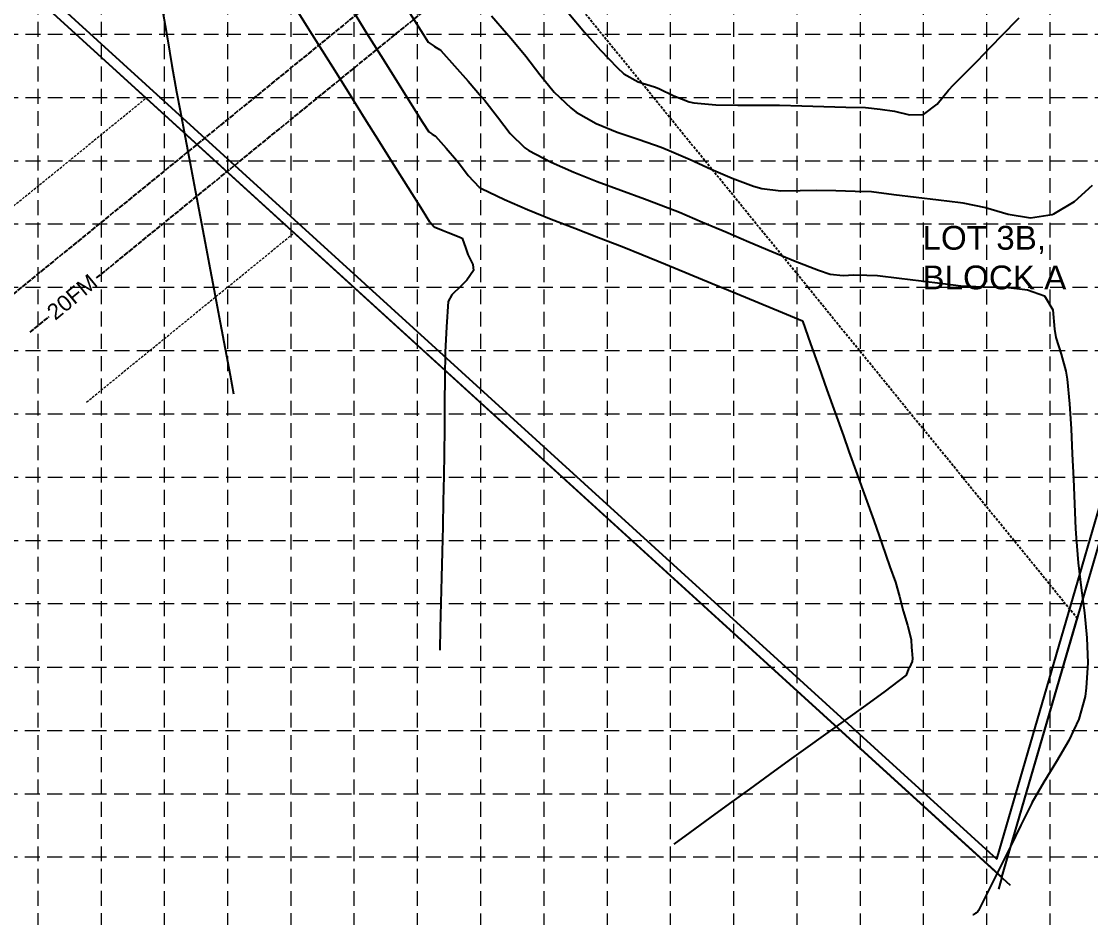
# Model space of a CAD drawing. Header units: inches. Extents: x 3987 to 4244, y 2117 to 2527.
# Drawn here: x 4049.9 to 4157.9, y 2175.2 to 2265.7 of the extents above; entities that cross this region are included whole.
import ezdxf

# ---------------------------------------------------------------- set-up
doc = ezdxf.new("R2010")
doc.units = ezdxf.units.IN
doc.header["$MEASUREMENT"] = 0
doc.linetypes.add('DASH', pattern=[0.6, 0.5, -0.1])
doc.linetypes.add('HIDDEN', pattern=[0.375, 0.25, -0.125])
for name, color, linetype in [('BOUNDARY_L', 5, 'Continuous'), ('CONTOUR', 8, 'Continuous'), ('CONTOUR-IND', 5, 'Continuous'), ('EASEMENT-EXIST', 2, 'HIDDEN'), ('EASEMENTS', 2, 'HIDDEN'), ('FENSE-NEW', 3, 'CHAINLINKS'), ('FM', 6, 'DASH'), ('FUTURE', 4, 'DASH'), ('GRID', 254, 'HIDDEN'), ('OWNERSHIP-TXT', 4, 'Continuous'), ('SS-EXIST', 6, 'DASH')]:
    doc.layers.add(name, color=color, linetype=linetype)
doc.styles.add('ROMANS', font='romans.shx')
doc.styles.get("Standard").update_dxf_attribs({"font": 'ARIAL.TTF'})
doc.linetypes.add('CHAINLINKS', pattern='A,1,-0.075,["O",ROMANS,S=0.1,R=0,X=0,Y=-0.05],-0.175', length=1.25)

msp = doc.modelspace()

# ---------------------------------------------------------------- linework, layer by layer
at = {"layer": 'BOUNDARY_L', "color": 7, "linetype": 'Continuous'}
for p, q in [((4148.95975394435, 2179.31042246153), (4216.761796944586, 2411.935941460592)), ((4006.684155944547, 2308.87514546146), (4149.821305882463, 2178.525841287387)), ((4006.684155944547, 2308.87514546146), (4148.95975394435, 2179.31042246153)), ((4148.95975394435, 2179.31042246153), (4156.582077944463, 2205.4622434611)), ((4148.95975394435, 2179.31042246153), (4148.615400425901, 2178.128961972011))]:
    msp.add_line(p, q, dxfattribs=at)
at = {"layer": 'CONTOUR', "color": 35, "linetype": 'Continuous'}
for points, elevation in [([(4077.438361944442, 2267.399728461219), (4078.880069944354, 2265.099443460865), (4080.32168094469, 2262.799097461676), (4081.763258944543, 2260.498731461404), (4083.204868944174, 2258.198385460352), (4084.646574944535, 2255.898099460689), (4086.088442944733, 2253.597914461096), (4087.530535944549, 2251.297871460257), (4088.972919944486, 2248.998010460337), (4090.415657944789, 2246.698371460711), (4091.161492944507, 2245.509912461092), (4091.19113494437, 2245.490148460543), (4091.191492944302, 2245.489912460608), (4091.221200944668, 2245.470225461809), (4091.221492944563, 2245.469912461055), (4091.403095944596, 2245.261168460412), (4091.421492944283, 2245.239912460608), (4091.597553944493, 2245.024054460278), (4091.62149294447, 2245.009912461092), (4092.557046944553, 2244.615011461129), (4093.041492944395, 2244.42491246113), (4093.980690944286, 2244.037988460673), (4094.461492944321, 2243.839912461167)], 676), ([(4083.440094944367, 2266.77552346052), (4084.839996944459, 2264.531573461419), (4086.241495944371, 2262.28863246092), (4087.645939944589, 2260.047552459923), (4089.054678944683, 2257.809187460741), (4090.46905994443, 2255.574387460997), (4091.101492944451, 2254.579912460459), (4091.391551944705, 2254.38422146072), (4091.431492944525, 2254.35991246072), (4091.728416944666, 2254.172016460499), (4091.7614929446, 2254.139912460981), (4092.841370944211, 2252.934653461029), (4093.903393944537, 2251.713220461322), (4094.086492944321, 2251.504912461204), (4095.063991944583, 2250.170409460602), (4096.173431944379, 2249.007071460647), (4096.411492944507, 2248.869912460496), (4098.721932944653, 2247.767170460945), (4101.068705944622, 2246.744034460796), (4103.441607944479, 2245.778151460973), (4105.830438944323, 2244.847167461229), (4108.224995944461, 2243.928731461106), (4110.615076944509, 2243.000489461286), (4112.616492944581, 2242.194912460683), (4114.984961944444, 2241.219316460242), (4117.353431944547, 2240.243719461424), (4119.721900944875, 2239.268123460984), (4122.090369944738, 2238.292527460543), (4124.458839944841, 2237.316931461034), (4126.827308944704, 2236.341335460594), (4128.821492944656, 2235.519912460869)], 677), ([(4089.160005944593, 2266.567274460619), (4090.523576944413, 2264.436935460245), (4091.041492944395, 2263.639912460981), (4091.537523944674, 2263.297612461311), (4091.671492944283, 2263.219912461055), (4092.18920994438, 2262.901813460564), (4092.301492944637, 2262.79991246113), (4093.693614944627, 2261.262253461456), (4095.059188944565, 2259.700532460635), (4096.421086944451, 2258.13547946052), (4096.751492944358, 2257.759912461092), (4098.033714944774, 2256.093729460662), (4099.2964079448, 2254.403623460842), (4100.782540944682, 2252.987224460629), (4101.201492944544, 2252.719912461055), (4103.442743944282, 2251.540422461977), (4105.753506944327, 2250.502594461715), (4108.112847944533, 2249.563768460465), (4110.499834944306, 2248.68128546053), (4112.893535944445, 2247.812483461624), (4115.273016944805, 2246.914703461392), (4116.406492944619, 2246.459912461279), (4118.74712194437, 2245.479922461373), (4121.080850944666, 2244.482023460841), (4123.413626944458, 2243.481648461012), (4125.751394944543, 2242.494234461387), (4128.100102944577, 2241.535214461436), (4130.465696944667, 2240.620024460418), (4131.611492944693, 2240.199912460571), (4132.929183944406, 2240.08183646114), (4134.0114929446, 2240.134912461092), (4135.344608944652, 2240.098806461369), (4136.411492944507, 2240.069912460683)], 678), ([(4097.429423944836, 2266.300033461353), (4098.943227944242, 2264.562682461044), (4099.416492944395, 2264.024912460757), (4100.878555944467, 2262.227632460234), (4102.2906199445, 2260.374714461205), (4103.767106944507, 2258.593487461148), (4105.422439944742, 2257.011279461024), (4105.991492944581, 2256.579912460459), (4107.981749944666, 2255.426084460741), (4110.123337944781, 2254.546811461499), (4112.337383944353, 2253.798995461365), (4114.54501394443, 2253.039539461074), (4115.361492944693, 2252.719912461055), (4117.485038944332, 2251.788945460742), (4119.594950944463, 2250.817774460701), (4121.720912944803, 2249.893928460827), (4123.892606944589, 2249.104941460354), (4124.731492944339, 2248.85991246072), (4126.648663944376, 2248.615452460063), (4128.609844944717, 2248.671197461946), (4130.266492944488, 2248.704912460459), (4132.211516944503, 2248.650444462014), (4134.156539944744, 2248.595976460775), (4135.801492944637, 2248.54991246113)], 679), ([(4135.801492944637, 2248.54991246113), (4138.05219794465, 2248.276359461298), (4140.302903944438, 2248.002806461466), (4142.553609944226, 2247.729253461634), (4144.80431594448, 2247.455700461803), (4145.016492944488, 2247.429912461018), (4147.300675944703, 2246.934850461831), (4149.608536944536, 2246.283119461549), (4151.875161944235, 2245.904237461326), (4154.035634944493, 2246.227723460695), (4154.231492944339, 2246.309912460906), (4156.303899944572, 2247.554493460854), (4158.109848944748, 2249.186244461735)], 679), ([(4094.461492944321, 2243.839912461167), (4094.82934794463, 2242.806110460361), (4095.041492944395, 2242.209912461279), (4095.549532944614, 2241.184861461682), (4095.62149294447, 2240.579912460459), (4094.936601944545, 2239.605593460662), (4094.336492944321, 2239.014912460981), (4093.410673944557, 2238.145484460568), (4093.051492944637, 2237.449912460571), (4092.867811944147, 2234.894347461922), (4092.759626944361, 2232.334487460604), (4092.70584194483, 2229.771532460166), (4092.685364944672, 2227.206681461123), (4092.677098944595, 2224.641136461919), (4092.659951944647, 2222.076096460273), (4092.62149294447, 2219.849912460943), (4092.558886944594, 2217.287458461759), (4092.496281944493, 2214.725005460022), (4092.433675944617, 2212.162551460838), (4092.371070944516, 2209.600098460963), (4092.308465944415, 2207.037644461779), (4092.245859944539, 2204.475191460041), (4092.191492944302, 2202.249912461316)], 676), ([(4136.411492944507, 2240.069912460683), (4138.611781944333, 2239.802220461009), (4140.812071944399, 2239.534529460644), (4143.012361944465, 2239.266838460279), (4144.836492944321, 2239.044912461241), (4147.085829944627, 2238.930286461537), (4149.363913944268, 2238.905371460182), (4151.566720944175, 2238.645536461895), (4153.2614929446, 2238.019912460869), (4154.112485944571, 2236.609692460907), (4154.273784944134, 2234.653491459837), (4154.411492944507, 2233.824912460571), (4154.95092094438, 2232.125677459923), (4155.437215944564, 2230.416530460169), (4155.561492944414, 2229.629912461204), (4155.784256944245, 2227.112701460769), (4155.952630944827, 2224.591193460909), (4156.083435944559, 2222.066716460561), (4156.193493944405, 2219.540600461004), (4156.299624944383, 2217.014174460483), (4156.418648944514, 2214.48876746097), (4156.466492944674, 2213.604912460832), (4156.683347944448, 2211.077281461147), (4156.993301944619, 2208.544542460752), (4157.312987944389, 2206.011268460242), (4157.559036944339, 2203.482036461172), (4157.648079944586, 2200.961419461345), (4157.496748944556, 2198.453992460904), (4157.37149294447, 2197.579912460459), (4156.732689944839, 2195.286303461579), (4155.717580944577, 2193.114983461847), (4154.485490944514, 2191.014175461655), (4153.195744944548, 2188.932104460945), (4152.007667944578, 2186.816993461041), (4151.961492944321, 2186.724912460943), (4150.892625944501, 2184.570348461209), (4149.827748944795, 2182.413767460784), (4148.761001944354, 2180.258132460577), (4147.686527944447, 2178.106403461707), (4146.598468944242, 2175.961544461598), (4146.551492944637, 2175.869912460496), (4146.32563394429, 2175.705934461256), (4146.301492944637, 2175.689912460794), (4146.074772944486, 2175.52667446067), (4146.051492944637, 2175.509912461092)], 678), ([(4128.821492944656, 2235.519912460869), (4129.649070944449, 2233.191410460559), (4130.476649944482, 2230.862908461181), (4131.304228944516, 2228.534406460872), (4132.131807944549, 2226.205904460562), (4132.959386944583, 2223.877402460253), (4133.516492944488, 2222.309912460906), (4134.348428944403, 2219.982927460273), (4135.185349944325, 2217.657678461684), (4136.02166294474, 2215.33221746148), (4136.851769944465, 2213.004596460661), (4137.670078944692, 2210.672866459986), (4138.211492944321, 2209.099912460943), (4138.63070594454, 2207.660902460156), (4139.006492944712, 2206.209912461279), (4139.425235944612, 2204.769419461539), (4139.801492944637, 2203.319912460683), (4139.854462944714, 2202.511235460689), (4139.861492944693, 2202.209912461279), (4139.94069294473, 2201.397987460768), (4139.921492944283, 2201.099912460943), (4139.636784944495, 2200.514116460507), (4139.546492944283, 2200.354912460832), (4139.291351944486, 2199.740252460403), (4139.171492944283, 2199.60991246072), (4137.187365944309, 2198.116794461434), (4135.184106944406, 2196.649348461119), (4133.168380944801, 2195.198633461309), (4131.146849944534, 2193.755707460506), (4129.126178944761, 2192.311627460694), (4127.501492944358, 2191.139912460981), (4125.491706944348, 2189.681224460764), (4123.481921944579, 2188.222537460787), (4121.472136944344, 2186.76384946057), (4119.4623509448, 2185.305162460593), (4117.452565944565, 2183.846475461548), (4115.831492944432, 2182.669912461241)], 677)]:
    msp.add_lwpolyline(points, dxfattribs=dict(at, elevation=elevation))
at = {"layer": 'CONTOUR-IND', "color": 35}
for points, elevation in [([(4064.237100944666, 2266.663611461458), (4064.68842894472, 2263.9792354601), (4065.147202944195, 2261.296508461287), (4065.622050944527, 2258.61734046047), (4065.971492944563, 2256.729912460832), (4066.476831944471, 2254.057496460205), (4066.98217194462, 2251.385080460509), (4067.487511944303, 2248.712664461745), (4067.992850944677, 2246.040249460427), (4068.49819094436, 2243.367833461662), (4069.003530944509, 2240.695417461036), (4069.508870944192, 2238.023001460409), (4070.014209944101, 2235.350586461885), (4070.51954994425, 2232.678170461258), (4071.024889944399, 2230.005754460631), (4071.381492944712, 2228.119912460496)], 675), ([(4105.236328944376, 2266.537018460272), (4106.804275944641, 2264.658757460354), (4108.416554944401, 2262.823824460668), (4110.109899944438, 2261.068120461007), (4110.781492944619, 2260.429912461018), (4112.235385944413, 2259.632799460603), (4113.880911944246, 2259.135789461484), (4114.316492944302, 2258.974912460943), (4115.843619944339, 2258.234461461244), (4117.401772944534, 2257.608694461224), (4117.851492944451, 2257.519912460869), (4120.068757944552, 2257.323028461126), (4122.298859944379, 2257.280816460078), (4124.533750944583, 2257.296312460726), (4126.52649294473, 2257.279912460645), (4128.75498094484, 2257.218259461274), (4130.983469944725, 2257.156606460971), (4133.211957944834, 2257.0949534616), (4135.201492944544, 2257.039912461353)], 680), ([(4135.201492944544, 2257.039912461353), (4136.677158944586, 2256.860814461535), (4138.126492944358, 2256.684912460906), (4139.631962944565, 2256.309040460786), (4141.051492944637, 2256.329912460459), (4142.422439944742, 2257.394749460792), (4143.565727944298, 2258.789934461055), (4144.071492944656, 2259.349912460943), (4145.322293944469, 2260.5913014608), (4146.569254944378, 2261.836472461981), (4147.091492944674, 2262.369912460496), (4148.902987944705, 2264.241858461922), (4150.7118179447, 2266.116377459889)], 680)]:
    msp.add_lwpolyline(points, dxfattribs=dict(at, elevation=elevation))
at = {"layer": 'EASEMENT-EXIST', "color": 253, "lineweight": 0}
for p, q in [((4043.941432981564, 2242.845380138656), (4062.5424696126, 2258.007202964326)), ((4056.527905490061, 2227.30238102754), (4077.493688229283, 2244.391723389787))]:
    msp.add_line(p, q, dxfattribs=at)
at = {"layer": 'EASEMENTS', "color": 253, "linetype": 'HIDDEN'}
msp.add_line((4156.582077944463, 2205.4622434611), (4065.861463944239, 2316.943556461533), dxfattribs=at)
at = {"layer": 'FENSE-NEW', "color": 7}
for p, q in [((4148.44814748531, 2181.128839002041), (4208.854939963946, 2388.381612364253)), ((4008.038141589889, 2308.994641542485), (4148.44814748531, 2181.128839002041))]:
    msp.add_line(p, q, dxfattribs=at)
at = {"layer": 'FM', "color": 7}
for p, q in [((4057.542830873558, 2239.832695094919), (4110.189095338153, 2282.744998856498)), ((4050.819114263447, 2234.352151080085), (4052.761423802281, 2235.935339893264))]:
    msp.add_line(p, q, dxfattribs=at)
at = {"layer": 'FUTURE', "color": 7}
msp.add_line((4107.643709841462, 2285.867711812308), (4048.261566338407, 2237.510459740696), dxfattribs=at)
at = {"layer": 'GRID', "color": 252, "linetype": 'HIDDEN', "lineweight": 0, "ltscale": 6}
for p, q in [((4051.640739563839, 2149.431832828415), (4051.642173283156, 2519.777369027449)), ((4058.047861404625, 2149.430825494877), (4058.041027599703, 2519.77586237349)), ((4064.397872848951, 2149.429827140287), (4064.410626127755, 2519.775059145361)), ((4070.789204251764, 2149.428822289336), (4070.828137302666, 2519.766592784206)), ((4077.176043826778, 2149.427818144594), (4077.176043826778, 2520.031437521521)), ((4083.565569220199, 2149.426813577586), (4083.565569220199, 2520.031437521521)), ((4089.955094613603, 2149.425809010577), (4089.955094613603, 2520.031437521521)), ((4096.344620007008, 2149.424804443568), (4096.344620007008, 2520.031437521521)), ((4102.734145400411, 2149.423799876559), (4102.734145400411, 2520.031437521521)), ((4109.123670793815, 2149.422795309551), (4109.123670793815, 2520.031437521521)), ((4115.513196187219, 2149.421790742542), (4115.513196187219, 2520.031437521521)), ((4121.902721580623, 2149.420786175533), (4121.902721580623, 2520.031437521521)), ((4128.292246974044, 2149.419781608525), (4128.292246974044, 2520.031437521521)), ((4134.681772367449, 2149.418777041516), (4134.681772367449, 2520.031437521521)), ((4141.071297760853, 2149.417772474507), (4141.071297760853, 2520.031437521521)), ((4147.460823154256, 2149.416767907499), (4147.460823154256, 2520.031437521521)), ((4153.85034854766, 2149.41576334049), (4153.85034854766, 2520.031437521521)), ((3994.112213712509, 2264.450421785258), (4236.914178661947, 2264.450421785258)), ((3994.112213712509, 2258.060896391837), (4236.914178661947, 2258.060896391837)), ((3994.112213712509, 2251.671370998451), (4236.914178661947, 2251.671370998451)), ((3994.112213712509, 2245.281845605029), (4236.914178661947, 2245.281845605029)), ((3994.112213712509, 2238.892320211643), (4236.914178661947, 2238.892320211643)), ((3994.112213712509, 2232.502794818221), (4236.914178661947, 2232.502794818221)), ((3994.112213712509, 2226.113269424817), (4236.914178661947, 2226.113269424817)), ((3994.112213712509, 2219.723744031413), (4236.914178661947, 2219.723744031413)), ((3994.112213712509, 2213.334218637992), (4236.914178661947, 2213.334218637992)), ((3994.112213712509, 2206.944693244605), (4236.914178661947, 2206.944693244605)), ((3994.051551561113, 2200.533805020055), (4236.853516510569, 2200.533805020055)), ((3994.051551561113, 2194.144279626651), (4236.853516510569, 2194.144279626651)), ((3994.051551561113, 2187.75475423323), (4236.853516510569, 2187.75475423323)), ((3994.051551561113, 2181.365228839843), (4236.853516510569, 2181.365228839843))]:
    msp.add_line(p, q, dxfattribs=at)

# ---------------------------------------------------------------- texts
at = {"layer": 'OWNERSHIP-TXT', "color": 7, "insert": (4140.94939617561, 2245.087753347171), "char_height": 2.399998999999999, "width": 16.41727697569876, "attachment_point": 1}
msp.add_mtext('LOT 3B, BLOCK A', dxfattribs=at)
at = {"layer": 'SS-EXIST', "color": 7, "insert": (4052.347342168258, 2236.722111161848), "char_height": 1.6, "width": 54.65855904058177, "attachment_point": 1, "rotation": 39.54817281747548}
msp.add_mtext('20FM', dxfattribs=at)

doc.saveas('drawing.dxf')
